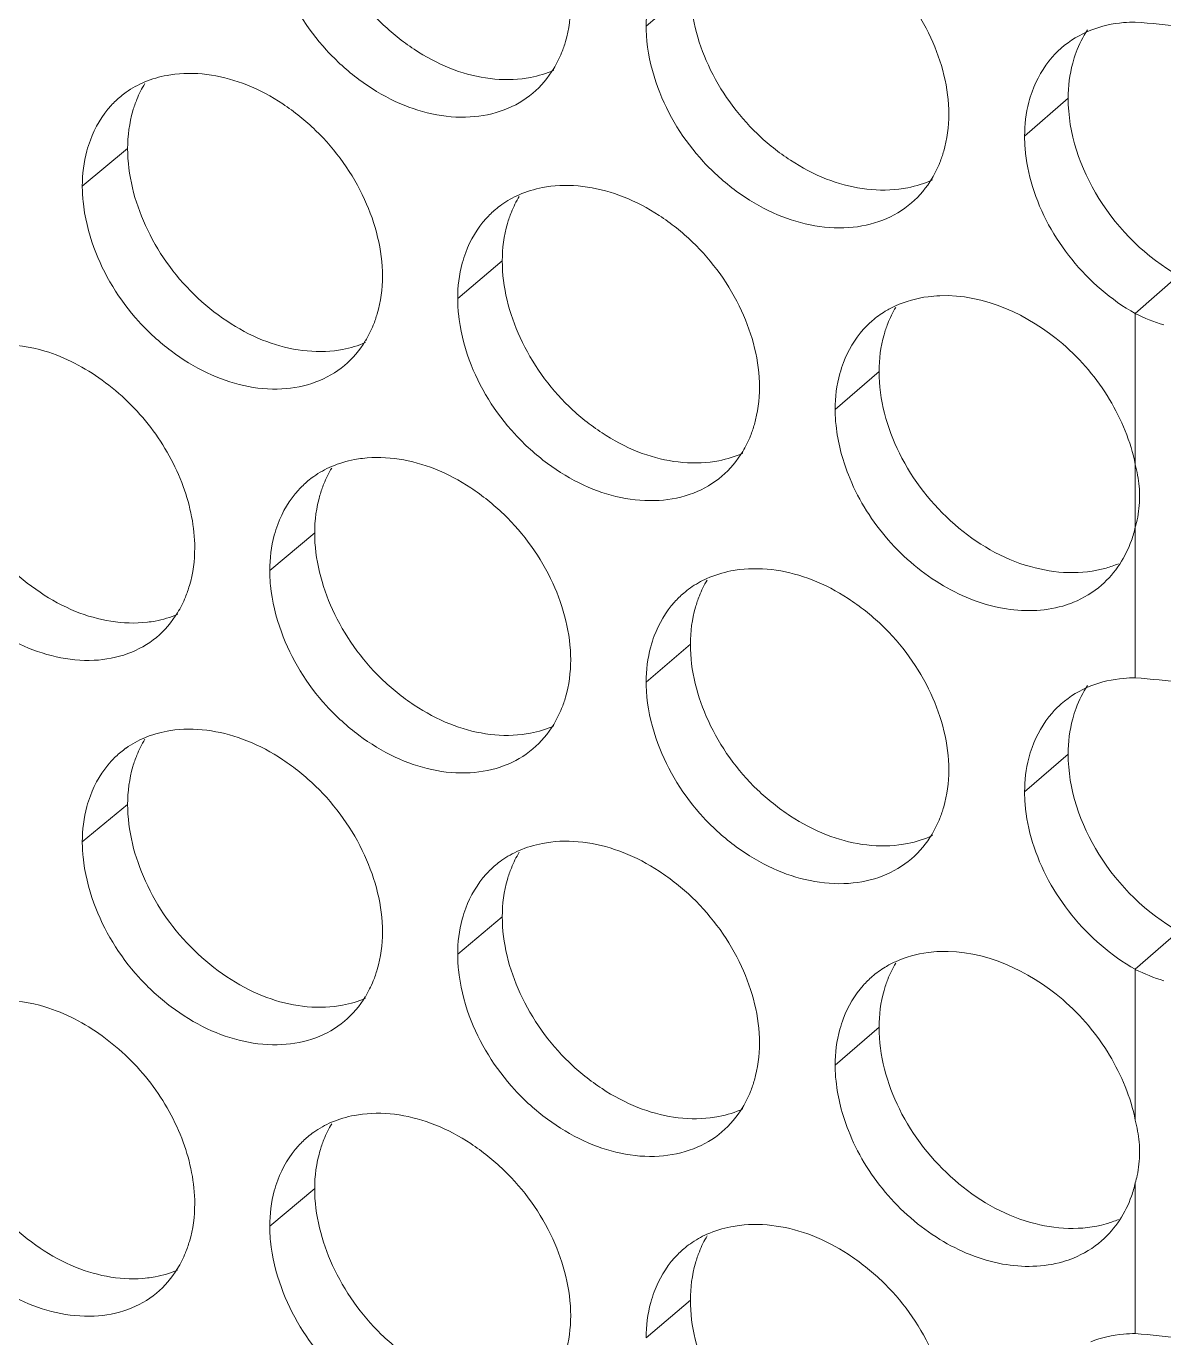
# Model space of a CAD drawing. Header units: millimetres. Extents: x 1177 to 4147, y 93 to 2194.
# Drawn here: x 2687.43 to 2701.09, y 907.98 to 923.73 of the extents above; entities that cross this region are included whole.
import ezdxf

# ---------------------------------------------------------------- set-up
doc = ezdxf.new("R2010")
doc.units = ezdxf.units.MM
doc.header["$LTSCALE"] = 0.1
doc.layers.get('0').update_dxf_attribs({"lineweight": 13})
doc.layers.add('标注', color=251, linetype='Continuous', lineweight=9)

# ---------------------------------------------------------------- blocks, each defined once
blk = doc.blocks.new('02')
for p, q in [((4627.348, 903.367), (4627.348, 905.954)), ((4627.348, 899.704), (4627.348, 902.291)), ((4627.348, 892.117), (4627.348, 894.704)), ((4627.348, 892.117), (4627.348, 894.704)), ((4627.348, 888.454), (4627.348, 891.041))]:
    blk.add_line(p, q)
at = {"layer": '标注'}
for p, q in [((4619.714, 911.53), (4618.955, 910.883)), ((4626.196, 909.648), (4625.449, 908.998)), ((4610.058, 908.784), (4609.28, 908.142)), ((4616.486, 906.857), (4615.721, 906.212)), ((4628.091, 906.605), (4627.348, 905.954)), ((4627.348, 899.704), (4627.348, 905.954)), ((4622.951, 904.96), (4622.198, 904.311)), ((4613.267, 902.192), (4612.496, 901.548)), ((4619.714, 900.28), (4618.955, 899.633)), ((4626.196, 898.398), (4625.449, 897.748)), ((4610.058, 897.534), (4609.28, 896.892)), ((4610.058, 897.534), (4609.28, 896.892)), ((4616.486, 895.607), (4615.721, 894.962)), ((4616.486, 895.607), (4615.721, 894.962)), ((4628.091, 895.355), (4627.348, 894.704)), ((4622.951, 893.71), (4622.198, 893.061)), ((4622.951, 893.71), (4622.198, 893.061)), ((4613.267, 890.942), (4612.496, 890.298)), ((4619.714, 889.03), (4618.955, 888.383))]:
    blk.add_line(p, q, dxfattribs=at)
for centre, radius, start, end in [((4615.73, 911.142), 1.912, 328.9787, 338.0529), ((4611.976, 908.914), 1.899, 148.7058, 157.8789), ((4610.945, 908.463), 1.579, 125.316, 129.5927), ((4622.206, 909.258), 1.925, 329.2925, 338.318), ((4618.416, 906.98), 1.912, 149.0222, 158.126), ((4617.403, 906.52), 1.599, 125.3449, 130.1938), ((4623.959, 904.5), 1.744, 114.6822, 121.1409), ((4623.909, 904.583), 1.647, 121.1376, 130.744), ((4624.886, 905.081), 1.918, 149.2796, 158.5755), ((4628.745, 908.74), 3.117, 243.3667, 253.0477), ((4612.506, 906.471), 1.906, 328.8204, 337.9261), ((4618.964, 904.571), 1.919, 329.1361, 338.1835), ((4614.169, 901.863), 1.589, 125.3301, 129.8922), ((4615.192, 902.318), 1.906, 148.8645, 158.0006), ((4625.364, 902.807), 2.058, 0.0408, 5.1029), ((4625.378, 902.736), 2.02, 340.5097, 347.2785), ((4626.352, 903.323), 1.805, 285.9402, 293.0214), ((4621.65, 900.399), 1.919, 149.179, 158.2551), ((4620.645, 899.934), 1.61, 125.3606, 130.4975), ((4609.291, 901.807), 1.899, 328.661, 337.8031), ((4615.73, 899.892), 1.912, 328.9787, 338.0529), ((4611.976, 897.664), 1.899, 148.7058, 157.8789), ((4611.976, 897.664), 1.899, 148.7058, 157.8789), ((4610.945, 897.213), 1.579, 125.316, 129.5927), ((4610.945, 897.213), 1.579, 125.316, 129.5927), ((4622.206, 898.008), 1.925, 329.2925, 338.318), ((4618.416, 895.73), 1.912, 149.0222, 158.126), ((4618.416, 895.73), 1.912, 149.0222, 158.126), ((4617.403, 895.27), 1.599, 125.3449, 130.1938), ((4617.403, 895.27), 1.599, 125.3449, 130.1938), ((4623.959, 893.25), 1.744, 114.6822, 121.1409), ((4623.959, 893.25), 1.744, 114.6822, 121.1409), ((4623.909, 893.333), 1.647, 121.1376, 130.744), ((4623.909, 893.333), 1.647, 121.1376, 130.744), ((4624.886, 893.831), 1.918, 149.2796, 158.5755), ((4624.886, 893.831), 1.918, 149.2796, 158.5755), ((4628.745, 897.49), 3.117, 243.3667, 253.0477), ((4612.506, 895.221), 1.906, 328.8204, 337.9261), ((4612.506, 895.221), 1.906, 328.8204, 337.9261), ((4618.964, 893.321), 1.919, 329.1361, 338.1835), ((4618.964, 893.321), 1.919, 329.1361, 338.1835), ((4614.169, 890.613), 1.589, 125.3301, 129.8922), ((4615.192, 891.068), 1.906, 148.8645, 158.0006), ((4625.364, 891.557), 2.058, 0.0408, 5.1029), ((4625.364, 891.557), 2.058, 0.0408, 5.1029), ((4625.378, 891.486), 2.02, 340.5097, 347.2785), ((4625.378, 891.486), 2.02, 340.5097, 347.2785), ((4626.352, 892.073), 1.805, 285.9402, 293.0214), ((4626.352, 892.073), 1.805, 285.9402, 293.0214), ((4621.65, 889.149), 1.919, 149.179, 158.2551), ((4620.645, 888.684), 1.61, 125.3606, 130.4975), ((4609.291, 890.557), 1.899, 328.661, 337.8031)]:
    blk.add_arc(centre, radius, start, end, dxfattribs=at)
for points, knots in [([(4613.267, 913.442), (4613.267, 912.991), (4613.51, 912.056), (4614.205, 911.078), (4614.955, 910.475), (4615.739, 910.05), (4616.413, 909.933), (4616.827, 909.983)], [0, 0, 0, 0, 0.246991, 0.512108, 0.644352, 0.77141, 1, 1, 1, 1]), ([(4624.148, 909.372), (4624.148, 909.822), (4623.902, 910.758), (4623.198, 911.73), (4622.441, 912.328), (4621.65, 912.749), (4620.973, 912.863), (4620.556, 912.811)], [0, 0, 0, 0, 0.246187, 0.510826, 0.643167, 0.770525, 1, 1, 1, 1]), ([(4612.695, 911.745), (4612.865, 911.279), (4613.269, 910.622), (4614.007, 909.957), (4614.803, 909.466), (4615.701, 909.252), (4616.522, 909.415), (4616.867, 909.612), (4617.011, 909.734)], [0, 0, 0, 0, 0.273173, 0.411313, 0.545072, 0.786333, 0.895775, 1, 1, 1, 1]), ([(4619.094, 911.673), (4619.071, 911.613), (4618.988, 911.357), (4618.955, 911.086), (4618.955, 910.883)], [0, 0, 0, 0, 0.242012, 1, 1, 1, 1]), ([(4619.714, 911.53), (4619.714, 911.08), (4619.958, 910.144), (4620.658, 909.17), (4621.412, 908.571), (4622.201, 908.149), (4622.877, 908.036), (4623.293, 908.088)], [0, 0, 0, 0, 0.246494, 0.511184, 0.643406, 0.77061, 1, 1, 1, 1]), ([(4617.504, 910.428), (4617.53, 910.491), (4617.623, 910.761), (4617.66, 911.048), (4617.66, 911.263)], [0, 0, 0, 0, 0.241585, 1, 1, 1, 1]), ([(4618.955, 910.883), (4618.955, 910.797), (4618.974, 910.438), (4619.061, 910.086), (4619.155, 909.831)], [0, 0, 0, 0, 0.240751, 1, 1, 1, 1]), ([(4627.348, 910.954), (4627.281, 910.955), (4627.022, 910.944), (4626.765, 910.886), (4626.586, 910.816)], [0, 0, 0, 0, 0.258603, 1, 1, 1, 1]), ([(4630.617, 910.299), (4630.361, 910.4), (4629.819, 910.564), (4628.729, 910.796), (4627.896, 910.917), (4627.348, 910.954)], [0, 0, 0, 0, 0.246985, 0.506558, 1, 1, 1, 1]), ([(4626.077, 910.508), (4626.021, 910.459), (4625.806, 910.245), (4625.653, 909.973), (4625.576, 909.758)], [0, 0, 0, 0, 0.24633, 1, 1, 1, 1]), ([(4626.333, 910.436), (4626.31, 910.375), (4626.229, 910.12), (4626.196, 909.85), (4626.196, 909.648)], [0, 0, 0, 0, 0.242216, 1, 1, 1, 1]), ([(4616.827, 909.983), (4616.875, 909.989), (4617.061, 910.018), (4617.244, 910.073), (4617.373, 910.13)], [0, 0, 0, 0, 0.255784, 1, 1, 1, 1]), ([(4610.868, 910.06), (4610.823, 910.055), (4610.647, 910.028), (4610.473, 909.978), (4610.351, 909.927)], [0, 0, 0, 0, 0.255654, 1, 1, 1, 1]), ([(4614.43, 906.595), (4614.43, 907.046), (4614.186, 907.982), (4613.489, 908.959), (4612.738, 909.563), (4611.955, 909.989), (4611.282, 910.108), (4610.868, 910.06)], [0, 0, 0, 0, 0.246935, 0.51222, 0.644595, 0.771733, 1, 1, 1, 1]), ([(4609.939, 909.68), (4609.881, 909.632), (4609.659, 909.42), (4609.499, 909.147), (4609.418, 908.931)], [0, 0, 0, 0, 0.245817, 1, 1, 1, 1]), ([(4619.155, 909.831), (4619.327, 909.364), (4619.735, 908.705), (4620.482, 908.043), (4621.286, 907.556), (4622.193, 907.351), (4623.018, 907.524), (4623.364, 907.726), (4623.508, 907.851)], [0, 0, 0, 0, 0.272504, 0.410462, 0.544153, 0.785671, 0.895417, 1, 1, 1, 1]), ([(4625.576, 909.758), (4625.555, 909.699), (4625.48, 909.452), (4625.449, 909.193), (4625.449, 908.998)], [0, 0, 0, 0, 0.242457, 1, 1, 1, 1]), ([(4610.217, 909.629), (4610.19, 909.565), (4610.096, 909.293), (4610.058, 909.002), (4610.058, 908.784)], [0, 0, 0, 0, 0.241186, 1, 1, 1, 1]), ([(4626.196, 909.648), (4626.196, 909.049), (4626.617, 907.813), (4627.539, 906.918), (4628.091, 906.605)], [0, 0, 0, 0, 0.485697, 1, 1, 1, 1]), ([(4623.995, 908.547), (4624.02, 908.61), (4624.111, 908.876), (4624.148, 909.159), (4624.148, 909.372)], [0, 0, 0, 0, 0.241909, 1, 1, 1, 1]), ([(4609.418, 908.931), (4609.395, 908.871), (4609.313, 908.615), (4609.28, 908.345), (4609.28, 908.142)], [0, 0, 0, 0, 0.241688, 1, 1, 1, 1]), ([(4610.058, 908.784), (4610.058, 908.333), (4610.299, 907.397), (4610.993, 906.418), (4611.74, 905.814), (4612.522, 905.387), (4613.194, 905.268), (4613.607, 905.317)], [0, 0, 0, 0, 0.247242, 0.512574, 0.644829, 0.771813, 1, 1, 1, 1]), ([(4625.449, 908.998), (4625.449, 908.927), (4625.462, 908.634), (4625.521, 908.344), (4625.586, 908.132)], [0, 0, 0, 0, 0.242222, 1, 1, 1, 1]), ([(4609.28, 908.142), (4609.28, 908.056), (4609.299, 907.698), (4609.385, 907.345), (4609.478, 907.089)], [0, 0, 0, 0, 0.240605, 1, 1, 1, 1]), ([(4617.318, 908.137), (4617.27, 908.131), (4617.084, 908.102), (4616.902, 908.047), (4616.773, 907.991)], [0, 0, 0, 0, 0.25587, 1, 1, 1, 1]), ([(4620.899, 904.689), (4620.899, 905.139), (4620.654, 906.075), (4619.952, 907.049), (4619.198, 907.649), (4618.409, 908.071), (4617.733, 908.187), (4617.318, 908.137)], [0, 0, 0, 0, 0.246434, 0.511288, 0.64364, 0.770925, 1, 1, 1, 1]), ([(4623.293, 908.088), (4623.343, 908.094), (4623.54, 908.126), (4623.732, 908.186), (4623.866, 908.248)], [0, 0, 0, 0, 0.255988, 1, 1, 1, 1]), ([(4625.586, 908.132), (4625.724, 907.681), (4626.195, 906.826), (4626.932, 906.189), (4627.348, 905.954)], [0, 0, 0, 0, 0.49694, 1, 1, 1, 1]), ([(4616.37, 907.741), (4616.314, 907.693), (4616.097, 907.483), (4615.939, 907.215), (4615.859, 907.002)], [0, 0, 0, 0, 0.246074, 1, 1, 1, 1]), ([(4616.642, 907.692), (4616.616, 907.628), (4616.524, 907.359), (4616.486, 907.072), (4616.486, 906.857)], [0, 0, 0, 0, 0.241514, 1, 1, 1, 1]), ([(4609.478, 907.089), (4609.648, 906.624), (4610.049, 905.967), (4610.784, 905.3), (4611.575, 904.807), (4612.469, 904.589), (4613.288, 904.747), (4613.632, 904.941), (4613.776, 905.062)], [0, 0, 0, 0, 0.27351, 0.411743, 0.545537, 0.786668, 0.895956, 1, 1, 1, 1]), ([(4615.859, 907.002), (4615.837, 906.941), (4615.754, 906.686), (4615.721, 906.415), (4615.721, 906.212)], [0, 0, 0, 0, 0.241904, 1, 1, 1, 1]), ([(4616.486, 906.857), (4616.486, 906.407), (4616.729, 905.471), (4617.427, 904.495), (4618.179, 903.894), (4618.966, 903.471), (4619.641, 903.356), (4620.055, 903.407)], [0, 0, 0, 0, 0.246741, 0.511644, 0.643878, 0.771009, 1, 1, 1, 1]), ([(4614.272, 905.755), (4614.298, 905.819), (4614.392, 906.089), (4614.43, 906.378), (4614.43, 906.595)], [0, 0, 0, 0, 0.241422, 1, 1, 1, 1]), ([(4615.721, 906.212), (4615.721, 906.126), (4615.74, 905.767), (4615.827, 905.414), (4615.92, 905.159)], [0, 0, 0, 0, 0.240702, 1, 1, 1, 1]), ([(4623.995, 906.261), (4623.927, 906.258), (4623.666, 906.236), (4623.407, 906.165), (4623.231, 906.084)], [0, 0, 0, 0, 0.258302, 1, 1, 1, 1]), ([(4627.348, 903.367), (4627.27, 903.759), (4626.947, 904.531), (4625.94, 905.739), (4624.749, 906.291), (4623.995, 906.261)], [0, 0, 0, 0, 0.254485, 0.51933, 1, 1, 1, 1]), ([(4622.834, 905.83), (4622.779, 905.783), (4622.571, 905.578), (4622.419, 905.319), (4622.341, 905.114)], [0, 0, 0, 0, 0.246444, 1, 1, 1, 1]), ([(4623.101, 905.781), (4623.076, 905.718), (4622.987, 905.453), (4622.951, 905.172), (4622.951, 904.96)], [0, 0, 0, 0, 0.241851, 1, 1, 1, 1]), ([(4608.638, 905.31), (4608.387, 905.386), (4607.882, 905.465), (4607.376, 905.372), (4607.153, 905.281)], [0, 0, 0, 0, 0.521913, 1, 1, 1, 1]), ([(4613.607, 905.317), (4613.653, 905.323), (4613.835, 905.351), (4614.014, 905.403), (4614.139, 905.458)], [0, 0, 0, 0, 0.255679, 1, 1, 1, 1]), ([(4611.209, 901.935), (4611.209, 902.292), (4611.053, 903.036), (4610.498, 904.037), (4609.671, 904.842), (4608.989, 905.204), (4608.638, 905.31)], [0, 0, 0, 0, 0.238714, 0.495406, 0.754851, 1, 1, 1, 1]), ([(4615.92, 905.159), (4616.091, 904.693), (4616.498, 904.035), (4617.24, 903.371), (4618.04, 902.882), (4618.943, 902.673), (4619.766, 902.841), (4620.111, 903.04), (4620.255, 903.164)], [0, 0, 0, 0, 0.272838, 0.410886, 0.544611, 0.786, 0.895595, 1, 1, 1, 1]), ([(4622.341, 905.114), (4622.317, 905.052), (4622.232, 904.793), (4622.198, 904.518), (4622.198, 904.311)], [0, 0, 0, 0, 0.242016, 1, 1, 1, 1]), ([(4622.951, 904.96), (4622.951, 904.479), (4623.228, 903.477), (4624.17, 902.279), (4625.446, 901.521), (4626.431, 901.468), (4626.848, 901.588)], [0, 0, 0, 0, 0.249772, 0.517807, 0.774905, 1, 1, 1, 1]), ([(4620.745, 903.858), (4620.77, 903.922), (4620.862, 904.189), (4620.899, 904.475), (4620.899, 904.689)], [0, 0, 0, 0, 0.241748, 1, 1, 1, 1]), ([(4622.198, 904.311), (4622.198, 904.219), (4622.219, 903.837), (4622.318, 903.461), (4622.424, 903.19)], [0, 0, 0, 0, 0.240389, 1, 1, 1, 1]), ([(4606.857, 904.134), (4606.857, 903.683), (4607.098, 902.747), (4607.789, 901.766), (4608.535, 901.16), (4609.314, 900.731), (4609.984, 900.611), (4610.396, 900.659)], [0, 0, 0, 0, 0.247494, 0.513042, 0.645309, 0.772218, 1, 1, 1, 1]), ([(4614.089, 903.47), (4614.042, 903.464), (4613.861, 903.436), (4613.683, 903.384), (4613.557, 903.33)], [0, 0, 0, 0, 0.255763, 1, 1, 1, 1]), ([(4617.66, 900.013), (4617.66, 900.464), (4617.416, 901.4), (4616.716, 902.375), (4615.963, 902.977), (4615.177, 903.401), (4614.503, 903.519), (4614.089, 903.47)], [0, 0, 0, 0, 0.246684, 0.511753, 0.644116, 0.771328, 1, 1, 1, 1]), ([(4620.055, 903.407), (4620.105, 903.413), (4620.296, 903.443), (4620.484, 903.501), (4620.615, 903.56)], [0, 0, 0, 0, 0.255887, 1, 1, 1, 1]), ([(4622.424, 903.19), (4622.574, 902.808), (4623.01, 902.088), (4623.936, 901.281), (4625.012, 900.832), (4625.772, 900.842), (4626.103, 900.937)], [0, 0, 0, 0, 0.264547, 0.530604, 0.77855, 1, 1, 1, 1]), ([(4613.15, 903.082), (4613.093, 903.034), (4612.873, 902.823), (4612.714, 902.552), (4612.634, 902.338)], [0, 0, 0, 0, 0.245947, 1, 1, 1, 1]), ([(4613.425, 903.032), (4613.399, 902.968), (4613.305, 902.697), (4613.267, 902.408), (4613.267, 902.192)], [0, 0, 0, 0, 0.241351, 1, 1, 1, 1]), ([(4627.348, 902.291), (4627.36, 902.332), (4627.404, 902.501), (4627.421, 902.677), (4627.421, 902.809)], [0, 0, 0, 0, 0.244815, 1, 1, 1, 1]), ([(4606.271, 902.44), (4606.44, 901.975), (4606.839, 901.319), (4607.569, 900.651), (4608.356, 900.156), (4609.246, 899.934), (4610.062, 900.087), (4610.406, 900.279), (4610.551, 900.398)], [0, 0, 0, 0, 0.27385, 0.412176, 0.546005, 0.787007, 0.896139, 1, 1, 1, 1]), ([(4612.634, 902.338), (4612.611, 902.277), (4612.529, 902.022), (4612.496, 901.751), (4612.496, 901.548)], [0, 0, 0, 0, 0.241796, 1, 1, 1, 1]), ([(4613.267, 902.192), (4613.267, 901.741), (4613.51, 900.806), (4614.205, 899.828), (4614.955, 899.225), (4615.739, 898.8), (4616.413, 898.683), (4616.827, 898.733)], [0, 0, 0, 0, 0.246991, 0.512108, 0.644352, 0.77141, 1, 1, 1, 1]), ([(4611.049, 901.09), (4611.075, 901.154), (4611.17, 901.426), (4611.209, 901.717), (4611.209, 901.935)], [0, 0, 0, 0, 0.241257, 1, 1, 1, 1]), ([(4624.148, 898.122), (4624.148, 898.572), (4623.902, 899.508), (4623.198, 900.48), (4622.441, 901.078), (4621.65, 901.499), (4620.973, 901.613), (4620.556, 901.561)], [0, 0, 0, 0, 0.246187, 0.510826, 0.643167, 0.770525, 1, 1, 1, 1]), ([(4612.496, 901.548), (4612.496, 901.462), (4612.515, 901.104), (4612.601, 900.751), (4612.695, 900.495)], [0, 0, 0, 0, 0.240653, 1, 1, 1, 1]), ([(4620.556, 901.561), (4620.507, 901.555), (4620.316, 901.525), (4620.129, 901.468), (4619.998, 901.409)], [0, 0, 0, 0, 0.255975, 1, 1, 1, 1]), ([(4619.599, 901.158), (4619.543, 901.11), (4619.329, 900.901), (4619.173, 900.634), (4619.094, 900.423)], [0, 0, 0, 0, 0.246198, 1, 1, 1, 1]), ([(4626.103, 900.937), (4626.165, 900.955), (4626.405, 901.037), (4626.627, 901.173), (4626.769, 901.297)], [0, 0, 0, 0, 0.255293, 1, 1, 1, 1]), ([(4619.868, 901.11), (4619.843, 901.046), (4619.751, 900.779), (4619.714, 900.494), (4619.714, 900.28)], [0, 0, 0, 0, 0.241677, 1, 1, 1, 1]), ([(4610.396, 900.659), (4610.441, 900.664), (4610.618, 900.691), (4610.792, 900.741), (4610.915, 900.793)], [0, 0, 0, 0, 0.255573, 1, 1, 1, 1]), ([(4612.695, 900.495), (4612.865, 900.029), (4613.269, 899.372), (4614.007, 898.707), (4614.803, 898.216), (4615.701, 898.002), (4616.522, 898.165), (4616.867, 898.362), (4617.011, 898.484)], [0, 0, 0, 0, 0.273173, 0.411313, 0.545072, 0.786333, 0.895775, 1, 1, 1, 1]), ([(4619.094, 900.423), (4619.071, 900.363), (4618.988, 900.107), (4618.955, 899.836), (4618.955, 899.633)], [0, 0, 0, 0, 0.242012, 1, 1, 1, 1]), ([(4619.714, 900.28), (4619.714, 899.83), (4619.958, 898.894), (4620.658, 897.92), (4621.412, 897.321), (4622.201, 896.899), (4622.877, 896.786), (4623.293, 896.838)], [0, 0, 0, 0, 0.246494, 0.511184, 0.643406, 0.77061, 1, 1, 1, 1]), ([(4617.504, 899.178), (4617.53, 899.241), (4617.623, 899.511), (4617.66, 899.798), (4617.66, 900.013)], [0, 0, 0, 0, 0.241585, 1, 1, 1, 1]), ([(4618.955, 899.633), (4618.955, 899.547), (4618.974, 899.188), (4619.061, 898.836), (4619.155, 898.581)], [0, 0, 0, 0, 0.240751, 1, 1, 1, 1]), ([(4627.348, 899.704), (4627.281, 899.705), (4627.022, 899.694), (4626.765, 899.636), (4626.586, 899.566)], [0, 0, 0, 0, 0.258603, 1, 1, 1, 1]), ([(4630.617, 899.049), (4630.361, 899.15), (4629.819, 899.314), (4628.729, 899.546), (4627.896, 899.667), (4627.348, 899.704)], [0, 0, 0, 0, 0.246985, 0.506558, 1, 1, 1, 1]), ([(4626.077, 899.258), (4626.021, 899.209), (4625.806, 898.995), (4625.653, 898.723), (4625.576, 898.508)], [0, 0, 0, 0, 0.24633, 1, 1, 1, 1]), ([(4626.333, 899.186), (4626.31, 899.125), (4626.229, 898.87), (4626.196, 898.6), (4626.196, 898.398)], [0, 0, 0, 0, 0.242216, 1, 1, 1, 1]), ([(4616.827, 898.733), (4616.875, 898.739), (4617.061, 898.768), (4617.244, 898.823), (4617.373, 898.88)], [0, 0, 0, 0, 0.255784, 1, 1, 1, 1]), ([(4610.868, 898.81), (4610.823, 898.805), (4610.647, 898.778), (4610.473, 898.728), (4610.351, 898.677)], [0, 0, 0, 0, 0.255654, 1, 1, 1, 1]), ([(4610.868, 898.81), (4610.823, 898.805), (4610.647, 898.778), (4610.473, 898.728), (4610.351, 898.677)], [0, 0, 0, 0, 0.255654, 1, 1, 1, 1]), ([(4614.43, 895.345), (4614.43, 895.796), (4614.186, 896.732), (4613.489, 897.709), (4612.738, 898.313), (4611.955, 898.739), (4611.282, 898.858), (4610.868, 898.81)], [0, 0, 0, 0, 0.246935, 0.51222, 0.644595, 0.771733, 1, 1, 1, 1]), ([(4614.43, 895.345), (4614.43, 895.796), (4614.186, 896.732), (4613.489, 897.709), (4612.738, 898.313), (4611.955, 898.739), (4611.282, 898.858), (4610.868, 898.81)], [0, 0, 0, 0, 0.246935, 0.51222, 0.644595, 0.771733, 1, 1, 1, 1]), ([(4609.939, 898.43), (4609.881, 898.382), (4609.659, 898.17), (4609.499, 897.897), (4609.418, 897.681)], [0, 0, 0, 0, 0.245817, 1, 1, 1, 1]), ([(4609.939, 898.43), (4609.881, 898.382), (4609.659, 898.17), (4609.499, 897.897), (4609.418, 897.681)], [0, 0, 0, 0, 0.245817, 1, 1, 1, 1]), ([(4619.155, 898.581), (4619.327, 898.114), (4619.735, 897.455), (4620.482, 896.793), (4621.286, 896.306), (4622.193, 896.101), (4623.018, 896.274), (4623.364, 896.476), (4623.508, 896.601)], [0, 0, 0, 0, 0.272504, 0.410462, 0.544153, 0.785671, 0.895417, 1, 1, 1, 1]), ([(4625.576, 898.508), (4625.555, 898.449), (4625.48, 898.202), (4625.449, 897.943), (4625.449, 897.748)], [0, 0, 0, 0, 0.242457, 1, 1, 1, 1]), ([(4610.217, 898.379), (4610.19, 898.315), (4610.096, 898.043), (4610.058, 897.752), (4610.058, 897.534)], [0, 0, 0, 0, 0.241186, 1, 1, 1, 1]), ([(4610.217, 898.379), (4610.19, 898.315), (4610.096, 898.043), (4610.058, 897.752), (4610.058, 897.534)], [0, 0, 0, 0, 0.241186, 1, 1, 1, 1]), ([(4626.196, 898.398), (4626.196, 897.799), (4626.617, 896.563), (4627.539, 895.668), (4628.091, 895.355)], [0, 0, 0, 0, 0.485697, 1, 1, 1, 1]), ([(4623.995, 897.297), (4624.02, 897.36), (4624.111, 897.626), (4624.148, 897.909), (4624.148, 898.122)], [0, 0, 0, 0, 0.241909, 1, 1, 1, 1]), ([(4609.418, 897.681), (4609.395, 897.621), (4609.313, 897.365), (4609.28, 897.095), (4609.28, 896.892)], [0, 0, 0, 0, 0.241688, 1, 1, 1, 1]), ([(4609.418, 897.681), (4609.395, 897.621), (4609.313, 897.365), (4609.28, 897.095), (4609.28, 896.892)], [0, 0, 0, 0, 0.241688, 1, 1, 1, 1]), ([(4610.058, 897.534), (4610.058, 897.083), (4610.299, 896.147), (4610.993, 895.168), (4611.74, 894.564), (4612.522, 894.137), (4613.194, 894.018), (4613.607, 894.067)], [0, 0, 0, 0, 0.247242, 0.512574, 0.644829, 0.771813, 1, 1, 1, 1]), ([(4610.058, 897.534), (4610.058, 897.083), (4610.299, 896.147), (4610.993, 895.168), (4611.74, 894.564), (4612.522, 894.137), (4613.194, 894.018), (4613.607, 894.067)], [0, 0, 0, 0, 0.247242, 0.512574, 0.644829, 0.771813, 1, 1, 1, 1]), ([(4625.449, 897.748), (4625.449, 897.677), (4625.462, 897.384), (4625.521, 897.094), (4625.586, 896.882)], [0, 0, 0, 0, 0.242222, 1, 1, 1, 1]), ([(4609.28, 896.892), (4609.28, 896.806), (4609.299, 896.448), (4609.385, 896.095), (4609.478, 895.839)], [0, 0, 0, 0, 0.240605, 1, 1, 1, 1]), ([(4609.28, 896.892), (4609.28, 896.806), (4609.299, 896.448), (4609.385, 896.095), (4609.478, 895.839)], [0, 0, 0, 0, 0.240605, 1, 1, 1, 1]), ([(4617.318, 896.887), (4617.27, 896.881), (4617.084, 896.852), (4616.902, 896.797), (4616.773, 896.741)], [0, 0, 0, 0, 0.25587, 1, 1, 1, 1]), ([(4617.318, 896.887), (4617.27, 896.881), (4617.084, 896.852), (4616.902, 896.797), (4616.773, 896.741)], [0, 0, 0, 0, 0.25587, 1, 1, 1, 1]), ([(4620.899, 893.439), (4620.899, 893.889), (4620.654, 894.825), (4619.952, 895.799), (4619.198, 896.399), (4618.409, 896.821), (4617.733, 896.937), (4617.318, 896.887)], [0, 0, 0, 0, 0.246434, 0.511288, 0.64364, 0.770925, 1, 1, 1, 1]), ([(4620.899, 893.439), (4620.899, 893.889), (4620.654, 894.825), (4619.952, 895.799), (4619.198, 896.399), (4618.409, 896.821), (4617.733, 896.937), (4617.318, 896.887)], [0, 0, 0, 0, 0.246434, 0.511288, 0.64364, 0.770925, 1, 1, 1, 1]), ([(4623.293, 896.838), (4623.343, 896.844), (4623.54, 896.876), (4623.732, 896.936), (4623.866, 896.998)], [0, 0, 0, 0, 0.255988, 1, 1, 1, 1]), ([(4625.586, 896.882), (4625.724, 896.431), (4626.195, 895.576), (4626.932, 894.939), (4627.348, 894.704)], [0, 0, 0, 0, 0.49694, 1, 1, 1, 1]), ([(4616.37, 896.491), (4616.314, 896.443), (4616.097, 896.233), (4615.939, 895.965), (4615.859, 895.752)], [0, 0, 0, 0, 0.246074, 1, 1, 1, 1]), ([(4616.37, 896.491), (4616.314, 896.443), (4616.097, 896.233), (4615.939, 895.965), (4615.859, 895.752)], [0, 0, 0, 0, 0.246074, 1, 1, 1, 1]), ([(4616.642, 896.442), (4616.616, 896.378), (4616.524, 896.109), (4616.486, 895.822), (4616.486, 895.607)], [0, 0, 0, 0, 0.241514, 1, 1, 1, 1]), ([(4616.642, 896.442), (4616.616, 896.378), (4616.524, 896.109), (4616.486, 895.822), (4616.486, 895.607)], [0, 0, 0, 0, 0.241514, 1, 1, 1, 1]), ([(4609.478, 895.839), (4609.648, 895.374), (4610.049, 894.717), (4610.784, 894.05), (4611.575, 893.557), (4612.469, 893.339), (4613.288, 893.497), (4613.632, 893.691), (4613.776, 893.812)], [0, 0, 0, 0, 0.27351, 0.411743, 0.545537, 0.786668, 0.895956, 1, 1, 1, 1]), ([(4609.478, 895.839), (4609.648, 895.374), (4610.049, 894.717), (4610.784, 894.05), (4611.575, 893.557), (4612.469, 893.339), (4613.288, 893.497), (4613.632, 893.691), (4613.776, 893.812)], [0, 0, 0, 0, 0.27351, 0.411743, 0.545537, 0.786668, 0.895956, 1, 1, 1, 1]), ([(4615.859, 895.752), (4615.837, 895.691), (4615.754, 895.436), (4615.721, 895.165), (4615.721, 894.962)], [0, 0, 0, 0, 0.241904, 1, 1, 1, 1]), ([(4615.859, 895.752), (4615.837, 895.691), (4615.754, 895.436), (4615.721, 895.165), (4615.721, 894.962)], [0, 0, 0, 0, 0.241904, 1, 1, 1, 1]), ([(4616.486, 895.607), (4616.486, 895.157), (4616.729, 894.221), (4617.427, 893.245), (4618.179, 892.644), (4618.966, 892.221), (4619.641, 892.106), (4620.055, 892.157)], [0, 0, 0, 0, 0.246741, 0.511644, 0.643878, 0.771009, 1, 1, 1, 1]), ([(4616.486, 895.607), (4616.486, 895.157), (4616.729, 894.221), (4617.427, 893.245), (4618.179, 892.644), (4618.966, 892.221), (4619.641, 892.106), (4620.055, 892.157)], [0, 0, 0, 0, 0.246741, 0.511644, 0.643878, 0.771009, 1, 1, 1, 1]), ([(4614.272, 894.505), (4614.298, 894.569), (4614.392, 894.839), (4614.43, 895.128), (4614.43, 895.345)], [0, 0, 0, 0, 0.241422, 1, 1, 1, 1]), ([(4614.272, 894.505), (4614.298, 894.569), (4614.392, 894.839), (4614.43, 895.128), (4614.43, 895.345)], [0, 0, 0, 0, 0.241422, 1, 1, 1, 1]), ([(4615.721, 894.962), (4615.721, 894.876), (4615.74, 894.517), (4615.827, 894.164), (4615.92, 893.909)], [0, 0, 0, 0, 0.240702, 1, 1, 1, 1]), ([(4615.721, 894.962), (4615.721, 894.876), (4615.74, 894.517), (4615.827, 894.164), (4615.92, 893.909)], [0, 0, 0, 0, 0.240702, 1, 1, 1, 1]), ([(4623.995, 895.011), (4623.927, 895.008), (4623.666, 894.986), (4623.407, 894.915), (4623.231, 894.834)], [0, 0, 0, 0, 0.258302, 1, 1, 1, 1]), ([(4623.995, 895.011), (4623.927, 895.008), (4623.666, 894.986), (4623.407, 894.915), (4623.231, 894.834)], [0, 0, 0, 0, 0.258302, 1, 1, 1, 1]), ([(4627.348, 892.117), (4627.27, 892.509), (4626.947, 893.281), (4625.94, 894.489), (4624.749, 895.041), (4623.995, 895.011)], [0, 0, 0, 0, 0.254485, 0.51933, 1, 1, 1, 1]), ([(4627.348, 892.117), (4627.27, 892.509), (4626.947, 893.281), (4625.94, 894.489), (4624.749, 895.041), (4623.995, 895.011)], [0, 0, 0, 0, 0.254485, 0.51933, 1, 1, 1, 1]), ([(4622.834, 894.58), (4622.779, 894.533), (4622.571, 894.328), (4622.419, 894.069), (4622.341, 893.864)], [0, 0, 0, 0, 0.246444, 1, 1, 1, 1]), ([(4622.834, 894.58), (4622.779, 894.533), (4622.571, 894.328), (4622.419, 894.069), (4622.341, 893.864)], [0, 0, 0, 0, 0.246444, 1, 1, 1, 1]), ([(4623.101, 894.531), (4623.076, 894.468), (4622.987, 894.203), (4622.951, 893.922), (4622.951, 893.71)], [0, 0, 0, 0, 0.241851, 1, 1, 1, 1]), ([(4623.101, 894.531), (4623.076, 894.468), (4622.987, 894.203), (4622.951, 893.922), (4622.951, 893.71)], [0, 0, 0, 0, 0.241851, 1, 1, 1, 1]), ([(4608.638, 894.06), (4608.387, 894.136), (4607.882, 894.215), (4607.376, 894.122), (4607.153, 894.031)], [0, 0, 0, 0, 0.521913, 1, 1, 1, 1]), ([(4613.607, 894.067), (4613.653, 894.073), (4613.835, 894.101), (4614.014, 894.153), (4614.139, 894.208)], [0, 0, 0, 0, 0.255679, 1, 1, 1, 1]), ([(4613.607, 894.067), (4613.653, 894.073), (4613.835, 894.101), (4614.014, 894.153), (4614.139, 894.208)], [0, 0, 0, 0, 0.255679, 1, 1, 1, 1]), ([(4611.209, 890.685), (4611.209, 891.042), (4611.053, 891.786), (4610.498, 892.787), (4609.671, 893.592), (4608.989, 893.954), (4608.638, 894.06)], [0, 0, 0, 0, 0.238714, 0.495406, 0.754851, 1, 1, 1, 1]), ([(4615.92, 893.909), (4616.091, 893.443), (4616.498, 892.785), (4617.24, 892.121), (4618.04, 891.632), (4618.943, 891.423), (4619.766, 891.591), (4620.111, 891.79), (4620.255, 891.914)], [0, 0, 0, 0, 0.272838, 0.410886, 0.544611, 0.786, 0.895595, 1, 1, 1, 1]), ([(4615.92, 893.909), (4616.091, 893.443), (4616.498, 892.785), (4617.24, 892.121), (4618.04, 891.632), (4618.943, 891.423), (4619.766, 891.591), (4620.111, 891.79), (4620.255, 891.914)], [0, 0, 0, 0, 0.272838, 0.410886, 0.544611, 0.786, 0.895595, 1, 1, 1, 1]), ([(4622.341, 893.864), (4622.317, 893.802), (4622.232, 893.543), (4622.198, 893.268), (4622.198, 893.061)], [0, 0, 0, 0, 0.242016, 1, 1, 1, 1]), ([(4622.341, 893.864), (4622.317, 893.802), (4622.232, 893.543), (4622.198, 893.268), (4622.198, 893.061)], [0, 0, 0, 0, 0.242016, 1, 1, 1, 1]), ([(4622.951, 893.71), (4622.951, 893.229), (4623.228, 892.227), (4624.17, 891.029), (4625.446, 890.271), (4626.431, 890.218), (4626.848, 890.338)], [0, 0, 0, 0, 0.249772, 0.517807, 0.774905, 1, 1, 1, 1]), ([(4622.951, 893.71), (4622.951, 893.229), (4623.228, 892.227), (4624.17, 891.029), (4625.446, 890.271), (4626.431, 890.218), (4626.848, 890.338)], [0, 0, 0, 0, 0.249772, 0.517807, 0.774905, 1, 1, 1, 1]), ([(4620.745, 892.608), (4620.77, 892.672), (4620.862, 892.939), (4620.899, 893.225), (4620.899, 893.439)], [0, 0, 0, 0, 0.241748, 1, 1, 1, 1]), ([(4620.745, 892.608), (4620.77, 892.672), (4620.862, 892.939), (4620.899, 893.225), (4620.899, 893.439)], [0, 0, 0, 0, 0.241748, 1, 1, 1, 1]), ([(4622.198, 893.061), (4622.198, 892.969), (4622.219, 892.587), (4622.318, 892.211), (4622.424, 891.94)], [0, 0, 0, 0, 0.240389, 1, 1, 1, 1]), ([(4622.198, 893.061), (4622.198, 892.969), (4622.219, 892.587), (4622.318, 892.211), (4622.424, 891.94)], [0, 0, 0, 0, 0.240389, 1, 1, 1, 1]), ([(4606.857, 892.884), (4606.857, 892.433), (4607.098, 891.497), (4607.789, 890.516), (4608.535, 889.91), (4609.314, 889.481), (4609.984, 889.361), (4610.396, 889.409)], [0, 0, 0, 0, 0.247494, 0.513042, 0.645309, 0.772218, 1, 1, 1, 1]), ([(4614.089, 892.22), (4614.042, 892.214), (4613.861, 892.186), (4613.683, 892.134), (4613.557, 892.08)], [0, 0, 0, 0, 0.255763, 1, 1, 1, 1]), ([(4617.66, 888.763), (4617.66, 889.214), (4617.416, 890.15), (4616.716, 891.125), (4615.963, 891.727), (4615.177, 892.151), (4614.503, 892.269), (4614.089, 892.22)], [0, 0, 0, 0, 0.246684, 0.511753, 0.644116, 0.771328, 1, 1, 1, 1]), ([(4620.055, 892.157), (4620.105, 892.163), (4620.296, 892.193), (4620.484, 892.251), (4620.615, 892.31)], [0, 0, 0, 0, 0.255887, 1, 1, 1, 1]), ([(4620.055, 892.157), (4620.105, 892.163), (4620.296, 892.193), (4620.484, 892.251), (4620.615, 892.31)], [0, 0, 0, 0, 0.255887, 1, 1, 1, 1]), ([(4622.424, 891.94), (4622.574, 891.558), (4623.01, 890.838), (4623.936, 890.031), (4625.012, 889.582), (4625.772, 889.592), (4626.103, 889.687)], [0, 0, 0, 0, 0.264547, 0.530604, 0.77855, 1, 1, 1, 1]), ([(4622.424, 891.94), (4622.574, 891.558), (4623.01, 890.838), (4623.936, 890.031), (4625.012, 889.582), (4625.772, 889.592), (4626.103, 889.687)], [0, 0, 0, 0, 0.264547, 0.530604, 0.77855, 1, 1, 1, 1]), ([(4613.15, 891.832), (4613.093, 891.784), (4612.873, 891.573), (4612.714, 891.302), (4612.634, 891.088)], [0, 0, 0, 0, 0.245947, 1, 1, 1, 1]), ([(4613.425, 891.782), (4613.399, 891.718), (4613.305, 891.447), (4613.267, 891.158), (4613.267, 890.942)], [0, 0, 0, 0, 0.241351, 1, 1, 1, 1]), ([(4627.348, 891.041), (4627.36, 891.082), (4627.404, 891.251), (4627.421, 891.427), (4627.421, 891.559)], [0, 0, 0, 0, 0.244815, 1, 1, 1, 1]), ([(4627.348, 891.041), (4627.36, 891.082), (4627.404, 891.251), (4627.421, 891.427), (4627.421, 891.559)], [0, 0, 0, 0, 0.244815, 1, 1, 1, 1]), ([(4606.271, 891.19), (4606.44, 890.725), (4606.839, 890.069), (4607.569, 889.401), (4608.356, 888.906), (4609.246, 888.684), (4610.062, 888.837), (4610.406, 889.029), (4610.551, 889.148)], [0, 0, 0, 0, 0.27385, 0.412176, 0.546005, 0.787007, 0.896139, 1, 1, 1, 1]), ([(4612.634, 891.088), (4612.611, 891.027), (4612.529, 890.772), (4612.496, 890.501), (4612.496, 890.298)], [0, 0, 0, 0, 0.241796, 1, 1, 1, 1]), ([(4613.267, 890.942), (4613.267, 890.491), (4613.51, 889.556), (4614.205, 888.578), (4614.955, 887.975), (4615.739, 887.55), (4616.413, 887.433), (4616.827, 887.483)], [0, 0, 0, 0, 0.246991, 0.512108, 0.644352, 0.77141, 1, 1, 1, 1]), ([(4611.049, 889.84), (4611.075, 889.904), (4611.17, 890.176), (4611.209, 890.467), (4611.209, 890.685)], [0, 0, 0, 0, 0.241257, 1, 1, 1, 1]), ([(4624.148, 886.872), (4624.148, 887.322), (4623.902, 888.258), (4623.198, 889.23), (4622.441, 889.828), (4621.65, 890.249), (4620.973, 890.363), (4620.556, 890.311)], [0, 0, 0, 0, 0.246187, 0.510826, 0.643167, 0.770525, 1, 1, 1, 1]), ([(4612.496, 890.298), (4612.496, 890.212), (4612.515, 889.854), (4612.601, 889.501), (4612.695, 889.245)], [0, 0, 0, 0, 0.240653, 1, 1, 1, 1]), ([(4620.556, 890.311), (4620.507, 890.305), (4620.316, 890.275), (4620.129, 890.218), (4619.998, 890.159)], [0, 0, 0, 0, 0.255975, 1, 1, 1, 1]), ([(4619.599, 889.908), (4619.543, 889.86), (4619.329, 889.651), (4619.173, 889.384), (4619.094, 889.173)], [0, 0, 0, 0, 0.246198, 1, 1, 1, 1]), ([(4626.103, 889.687), (4626.165, 889.705), (4626.405, 889.787), (4626.627, 889.923), (4626.769, 890.047)], [0, 0, 0, 0, 0.255293, 1, 1, 1, 1]), ([(4626.103, 889.687), (4626.165, 889.705), (4626.405, 889.787), (4626.627, 889.923), (4626.769, 890.047)], [0, 0, 0, 0, 0.255293, 1, 1, 1, 1]), ([(4619.868, 889.86), (4619.843, 889.796), (4619.751, 889.529), (4619.714, 889.244), (4619.714, 889.03)], [0, 0, 0, 0, 0.241677, 1, 1, 1, 1]), ([(4610.396, 889.409), (4610.441, 889.414), (4610.618, 889.441), (4610.792, 889.491), (4610.915, 889.543)], [0, 0, 0, 0, 0.255573, 1, 1, 1, 1]), ([(4612.695, 889.245), (4612.865, 888.779), (4613.269, 888.122), (4614.007, 887.457), (4614.803, 886.966), (4615.701, 886.752), (4616.522, 886.915), (4616.867, 887.112), (4617.011, 887.234)], [0, 0, 0, 0, 0.273173, 0.411313, 0.545072, 0.786333, 0.895775, 1, 1, 1, 1]), ([(4619.094, 889.173), (4619.071, 889.113), (4618.988, 888.857), (4618.955, 888.586), (4618.955, 888.383)], [0, 0, 0, 0, 0.242012, 1, 1, 1, 1]), ([(4619.714, 889.03), (4619.714, 888.58), (4619.958, 887.644), (4620.658, 886.67), (4621.412, 886.071), (4622.201, 885.649), (4622.877, 885.536), (4623.293, 885.588)], [0, 0, 0, 0, 0.246494, 0.511184, 0.643406, 0.77061, 1, 1, 1, 1]), ([(4617.504, 887.928), (4617.53, 887.991), (4617.623, 888.261), (4617.66, 888.548), (4617.66, 888.763)], [0, 0, 0, 0, 0.241585, 1, 1, 1, 1]), ([(4627.348, 888.454), (4627.281, 888.455), (4627.022, 888.444), (4626.765, 888.386), (4626.586, 888.316)], [0, 0, 0, 0, 0.258603, 1, 1, 1, 1]), ([(4630.617, 887.799), (4630.361, 887.9), (4629.819, 888.064), (4628.729, 888.296), (4627.896, 888.417), (4627.348, 888.454)], [0, 0, 0, 0, 0.246985, 0.506558, 1, 1, 1, 1])]:
    blk.add_open_spline(points, degree=3, knots=knots, dxfattribs=at)
for points in [[(4626.586, 910.816), (4626.402, 910.743), (4626.226, 910.639), (4626.077, 910.508)], [(4626.53, 910.824), (4626.449, 910.703), (4626.383, 910.572), (4626.333, 910.436)], [(4617.011, 909.734), (4617.152, 909.854), (4617.274, 909.999), (4617.369, 910.157)], [(4610.351, 909.927), (4610.239, 909.88), (4610.131, 909.821), (4610.032, 909.751)], [(4623.508, 907.851), (4623.647, 907.971), (4623.767, 908.117), (4623.861, 908.275)], [(4616.773, 907.991), (4616.669, 907.945), (4616.57, 907.89), (4616.477, 907.824)], [(4613.776, 905.062), (4613.918, 905.181), (4614.04, 905.326), (4614.136, 905.484)], [(4620.255, 903.164), (4620.395, 903.284), (4620.516, 903.429), (4620.611, 903.587)], [(4613.557, 903.33), (4613.45, 903.284), (4613.346, 903.227), (4613.25, 903.159)], [(4627.413, 902.99), (4627.402, 903.117), (4627.379, 903.243), (4627.348, 903.367)], [(4627.082, 901.657), (4627.164, 901.783), (4627.232, 901.92), (4627.282, 902.062)], [(4626.769, 901.297), (4626.889, 901.402), (4626.995, 901.524), (4627.082, 901.657)], [(4619.998, 901.409), (4619.898, 901.364), (4619.802, 901.31), (4619.713, 901.247)], [(4610.551, 900.398), (4610.693, 900.516), (4610.816, 900.661), (4610.913, 900.819)], [(4626.586, 899.566), (4626.402, 899.493), (4626.226, 899.389), (4626.077, 899.258)], [(4626.53, 899.574), (4626.449, 899.453), (4626.383, 899.322), (4626.333, 899.186)], [(4617.011, 898.484), (4617.152, 898.604), (4617.274, 898.749), (4617.369, 898.907)], [(4610.351, 898.677), (4610.239, 898.63), (4610.131, 898.571), (4610.032, 898.501)], [(4610.351, 898.677), (4610.239, 898.63), (4610.131, 898.571), (4610.032, 898.501)], [(4623.508, 896.601), (4623.647, 896.721), (4623.767, 896.867), (4623.861, 897.025)], [(4616.773, 896.741), (4616.669, 896.695), (4616.57, 896.64), (4616.477, 896.574)], [(4616.773, 896.741), (4616.669, 896.695), (4616.57, 896.64), (4616.477, 896.574)], [(4613.776, 893.812), (4613.918, 893.931), (4614.04, 894.076), (4614.136, 894.234)], [(4613.776, 893.812), (4613.918, 893.931), (4614.04, 894.076), (4614.136, 894.234)], [(4620.255, 891.914), (4620.395, 892.034), (4620.516, 892.179), (4620.611, 892.337)], [(4620.255, 891.914), (4620.395, 892.034), (4620.516, 892.179), (4620.611, 892.337)], [(4613.557, 892.08), (4613.45, 892.034), (4613.346, 891.977), (4613.25, 891.909)], [(4627.413, 891.74), (4627.402, 891.867), (4627.379, 891.993), (4627.348, 892.117)], [(4627.413, 891.74), (4627.402, 891.867), (4627.379, 891.993), (4627.348, 892.117)], [(4627.082, 890.407), (4627.164, 890.533), (4627.232, 890.67), (4627.282, 890.812)], [(4627.082, 890.407), (4627.164, 890.533), (4627.232, 890.67), (4627.282, 890.812)], [(4626.769, 890.047), (4626.889, 890.152), (4626.995, 890.274), (4627.082, 890.407)], [(4626.769, 890.047), (4626.889, 890.152), (4626.995, 890.274), (4627.082, 890.407)], [(4619.998, 890.159), (4619.898, 890.114), (4619.802, 890.06), (4619.713, 889.997)], [(4610.551, 889.148), (4610.693, 889.266), (4610.816, 889.411), (4610.913, 889.569)]]:
    blk.add_open_spline(points, degree=3, dxfattribs=at)

msp = doc.modelspace()

# ---------------------------------------------------------------- block references
at = {"xscale": 0.7, "yscale": 0.7, "zscale": 0.7}
msp.add_blockref('02', (-538.391, 286.112), dxfattribs=at)

doc.saveas('drawing.dxf')
